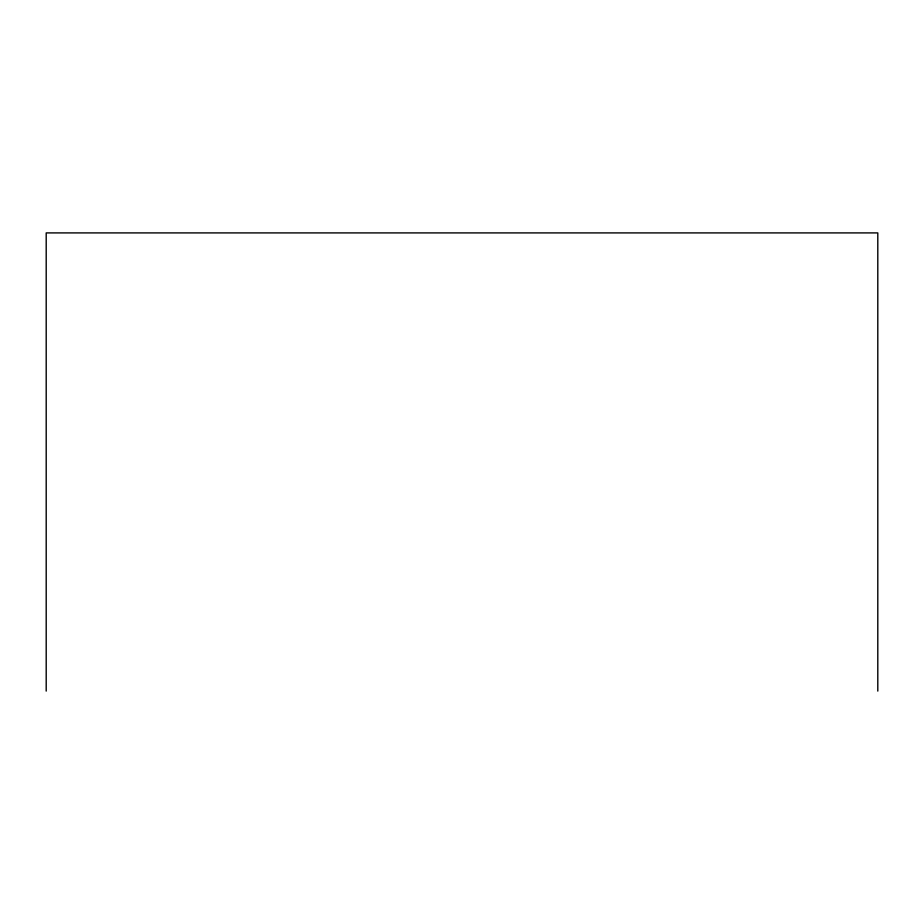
<?xml version="1.0" encoding="UTF-8"?>
<svg xmlns="http://www.w3.org/2000/svg" width="924" height="924" viewBox="0 0 924 924"><rect width="100%" height="100%" fill="white"/><g stroke="black" fill="none" stroke-linecap="round" stroke-linejoin="round"><path stroke-width="1.39" d="M877.8 691.094L877.8 232.906L46.2 232.906L46.2 691.094"/></g></svg>
